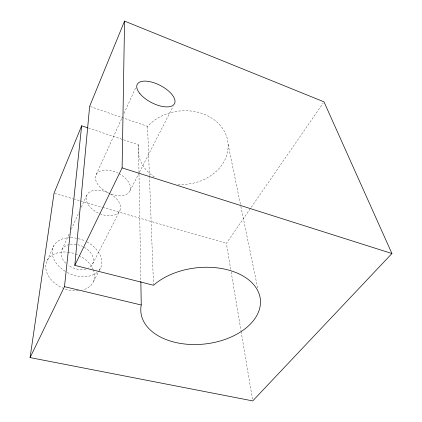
<?xml version="1.0" encoding="UTF-8"?>
<svg xmlns="http://www.w3.org/2000/svg" width="422" height="422" viewBox="0 0 422 422"><rect width="100%" height="100%" fill="white"/><g stroke="black" fill="none" stroke-linecap="round" stroke-linejoin="round"><path stroke-width="0.32" stroke-dasharray="2.11 1.58" d="M47.38 260.263L53.805 245.678M62.055 249.523L69.102 234.046M71.265 229.288L79.125 212.029M81.293 207.265L86.979 194.769M96.227 174.46L122.359 117.052M123.994 113.465L135.974 87.148M92.708 263.797L119.874 210.615M129.939 190.908L139.181 172.82M139.482 172.234L173.168 106.291M93.457 281.532L98.97 271.056M99.275 270.476L100.805 267.569M230.718 269.278L226.377 243.341L323.247 102.931M54.665 193.429L72.969 198.746M73.602 198.931L79.916 200.767M80.549 200.951L102.013 207.191M102.641 207.376L226.377 243.341M88.536 128.088L122.892 139.577M123.514 139.782L138.506 144.793A45.075 36.788 -6.3 0 0 155.618 177.773M90.276 106.508L147.552 126.394A45.075 36.788 -6.3 0 1 224.726 132.007A45.075 36.788 -6.3 0 1 177.398 184.388M228.107 144.456L240.714 205.72M240.846 206.369L257.705 288.268M231.15 271.868L241.025 330.874M241.131 331.523L252.525 399.602M147.552 126.394L149.404 175.631M149.43 176.285L153.502 284.597M138.506 144.793L140.843 281.363M93.299 269.795A25.399 18.178 23.1 0 1 82.601 290.067M78.344 290.8A25.399 18.178 23.1 0 1 64.497 288.748M63.912 288.527A25.399 18.178 23.1 0 1 45.782 265.449A25.399 18.178 23.1 0 1 67.362 252.134M67.984 252.203A25.399 18.178 23.1 0 1 74.784 253.764M75.39 253.975A25.399 18.178 23.1 0 1 78.365 255.204M78.94 255.479A25.399 18.178 23.1 0 1 93.067 269.241M110.448 193.978A18.262 11.267 25.2 0 1 119.6 211.164A18.262 11.267 25.2 0 1 99.46 213.553M98.347 213.047A18.262 11.267 25.2 0 1 87.117 194.537A18.262 11.267 25.2 0 1 109.947 193.687M119.015 173.637A18.763 11.03 25.7 0 1 129.992 190.797A18.763 11.03 25.7 0 1 110.406 193.835M109.825 193.598A18.763 11.03 25.7 0 1 95.873 175.209A18.763 11.03 25.7 0 1 117.954 173.094M84.194 247.234A16.917 11.753 23.6 0 1 88.694 267.959M85.909 269.062A16.917 11.753 23.6 0 1 68.216 265.201M65.827 263.212A16.917 11.753 23.6 0 1 69.155 244.586M70.39 244.354A16.917 11.753 23.6 0 1 82.554 246.385M86.943 241.954A25.948 18.035 23.6 0 1 98.938 270.586M97.229 272.322A25.948 18.035 23.6 0 1 65.753 271.62M65.21 271.293A25.948 18.035 23.6 0 1 52.339 249.988A25.948 18.035 23.6 0 1 70.289 237.655M70.901 237.655A25.948 18.035 23.6 0 1 85.191 241.073"/><path stroke-width="0.63" d="M30.073 357.587L64.487 286.665L141.243 305A60.072 38.318 -6.3 0 0 213.643 342.595A60.072 38.318 -6.3 0 0 251.269 282.096A60.072 38.318 -6.3 0 0 153.524 285.256L74.815 265.369L122.116 167.887L124.553 21.1L323.996 101.85L391.927 253.527L252.741 400.9L30.073 357.587L54.032 193.244L81.662 125.793L87.913 127.882M74.815 265.369L89.654 106.291L124.553 21.1M64.487 286.665L81.662 125.793M122.116 167.887L391.927 253.527M140.843 281.363L141.243 305M139.904 93.642A21 9.622 27.4 0 0 173.036 105.347A21 9.622 27.4 0 0 154.695 83.023A21 9.622 27.4 0 0 139.904 93.642"/></g></svg>
